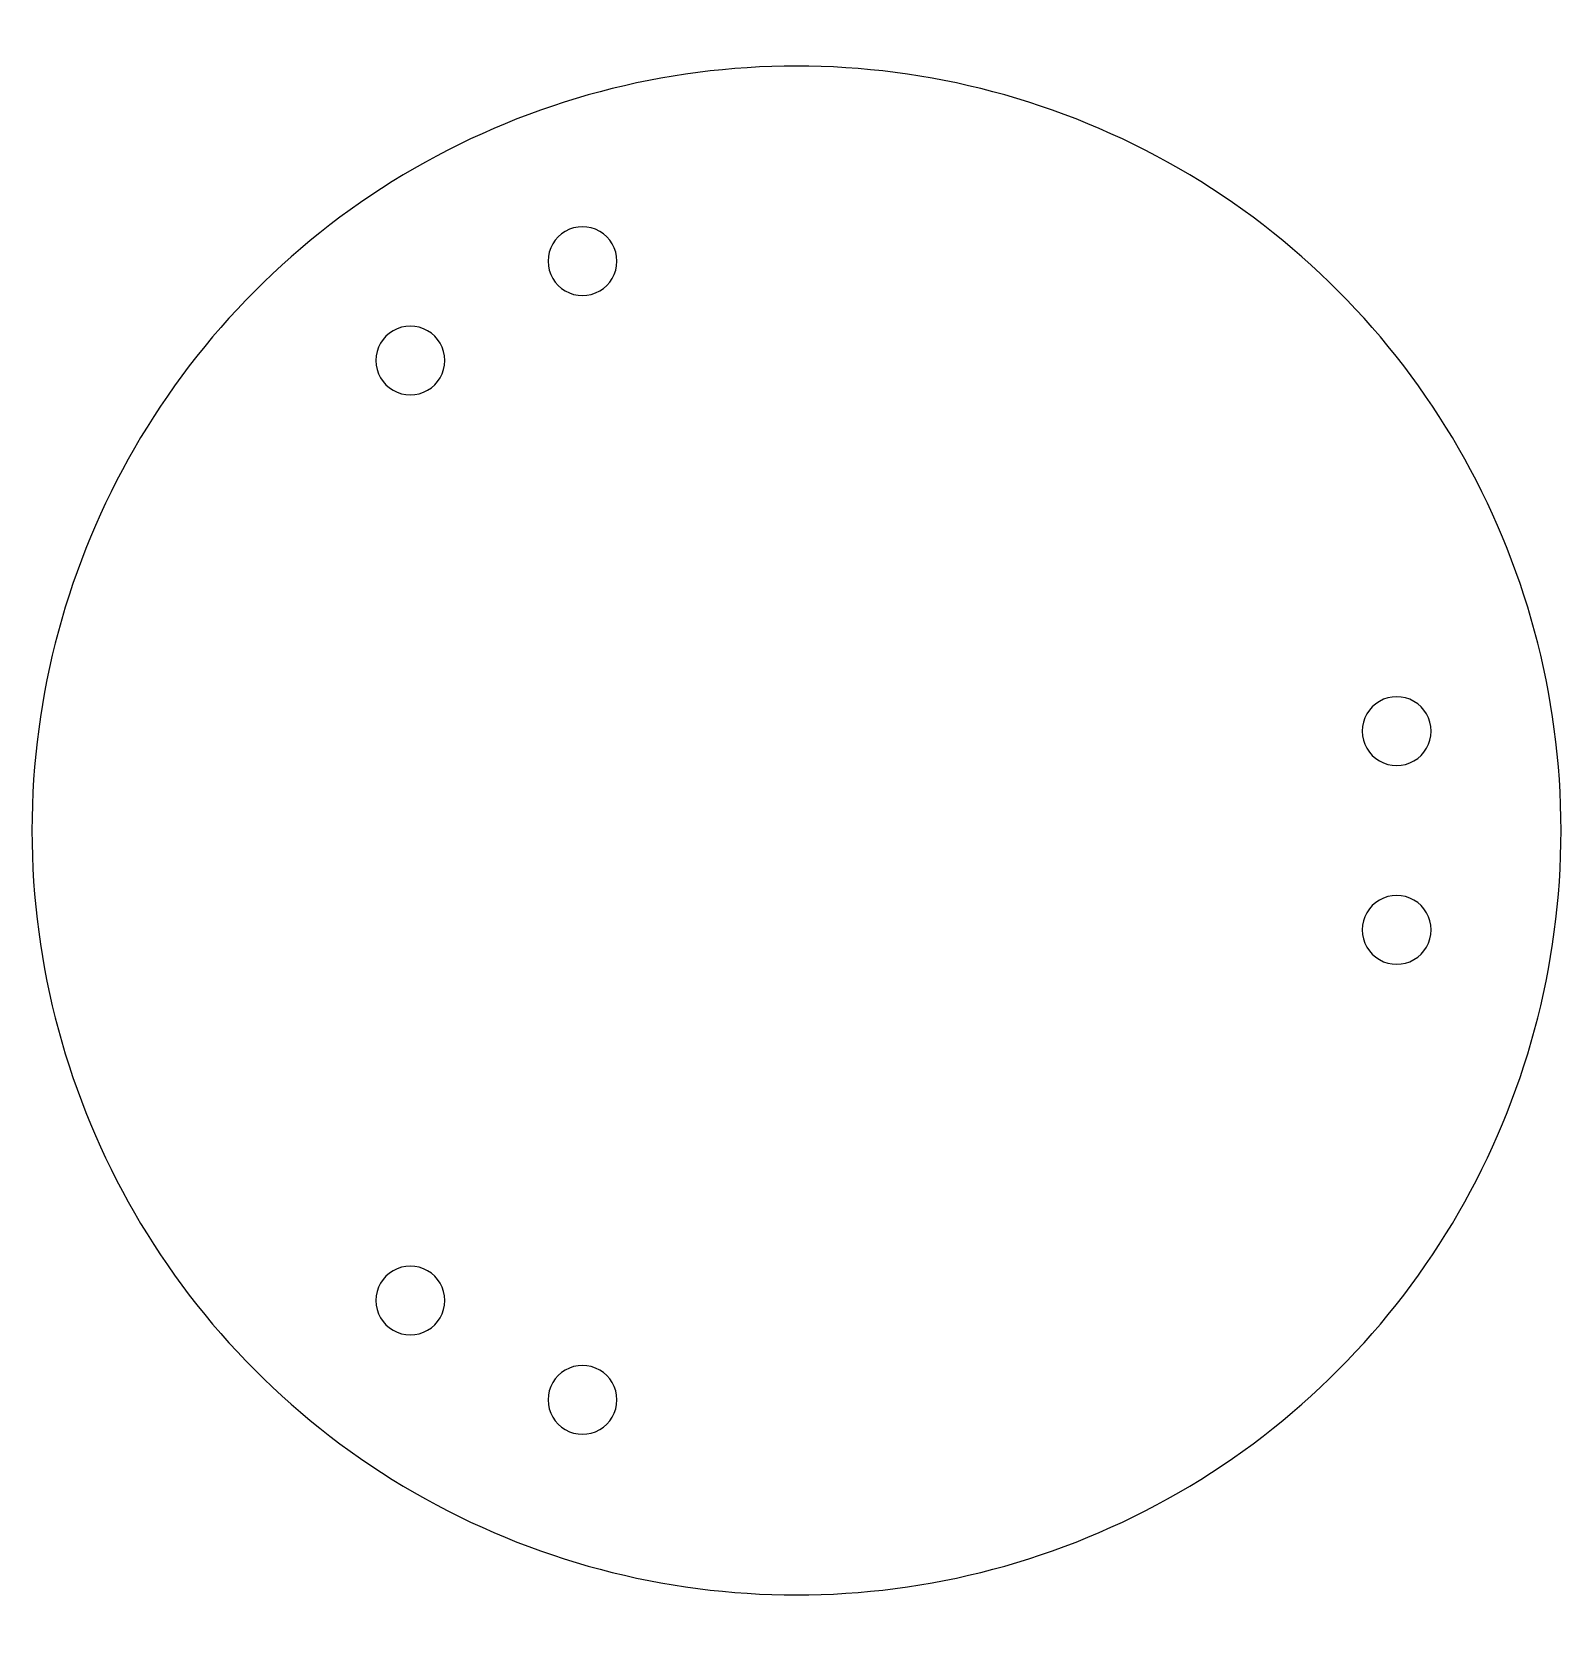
# Model space of a CAD drawing. Extents: x 14 to 580, y 25 to 617.
import ezdxf

# ---------------------------------------------------------------- set-up
doc = ezdxf.new("R2010")
doc.units = 0
doc.layers.get('0').update_dxf_attribs({"linetype": 'CONTINUOUS'})

msp = doc.modelspace()

# ---------------------------------------------------------------- linework, layer by layer
at = {"color": 7}
for p, q in [((230.409378, 532.132744), (230.409378, 532.132744)), ((166.582641, 495.282367), (166.582641, 495.282367)), ((532.275443, 357.850313), (532.275443, 357.850313)), ((580.464407, 320.999899), (580.464407, 320.999899)), ((532.275443, 284.149559), (532.275443, 284.149559)), ((166.582641, 146.717423), (166.582641, 146.717423)), ((230.409378, 109.867083), (230.409378, 109.867083))]:
    msp.add_line(p, q, dxfattribs=at)
for points in [[(438.732162, 566.487349), (351.027943, 617.123403), (242.97189, 617.123403), (155.267671, 566.487349)], [(155.267671, 566.487349), (67.563453, 515.851294), (13.535426, 422.272007), (13.535426, 320.999899)], [(580.464407, 320.999899), (580.464407, 422.272007), (526.43638, 515.851294), (438.732162, 566.487349)], [(224.031427, 543.17968), (220.084736, 545.458303), (215.222214, 545.458303), (211.275524, 543.17968)], [(211.275524, 543.17968), (207.328834, 540.901058), (204.897573, 536.68999), (204.897573, 532.132744)], [(230.409378, 532.132744), (230.409378, 536.68999), (227.978117, 540.901058), (224.031427, 543.17968)], [(204.897573, 532.132744), (204.897573, 527.575499), (207.328834, 523.364431), (211.275524, 521.085809)], [(224.031427, 521.085809), (227.978117, 523.364431), (230.409378, 527.575499), (230.409378, 532.132744)], [(211.275524, 521.085809), (215.222214, 518.807186), (220.084736, 518.807186), (224.031427, 521.085809)], [(147.448787, 506.329303), (143.502097, 504.050681), (141.070835, 499.839612), (141.070835, 495.282367)], [(160.204689, 506.329303), (156.257999, 508.607926), (151.395477, 508.607926), (147.448787, 506.329303)], [(166.582641, 495.282367), (166.582641, 499.839612), (164.151379, 504.050681), (160.204689, 506.329303)], [(141.070835, 495.282367), (141.070835, 490.725122), (143.502097, 486.514054), (147.448787, 484.235432)], [(160.204689, 484.235432), (164.151379, 486.514054), (166.582641, 490.725122), (166.582641, 495.282367)], [(147.448787, 484.235432), (151.395477, 481.956809), (156.257999, 481.956809), (160.204689, 484.235432)], [(513.141589, 368.897249), (509.194899, 366.618627), (506.763638, 362.407558), (506.763638, 357.850313)], [(525.897492, 368.897249), (521.950802, 371.175872), (517.088279, 371.175872), (513.141589, 368.897249)], [(532.275443, 357.850313), (532.275443, 362.407558), (529.844182, 366.618627), (525.897492, 368.897249)], [(506.763638, 357.850313), (506.763638, 353.293068), (509.194899, 349.082), (513.141589, 346.803378)], [(525.897492, 346.803378), (529.844182, 349.082), (532.275443, 353.293068), (532.275443, 357.850313)], [(513.141589, 346.803378), (517.088279, 344.524755), (521.950802, 344.524755), (525.897492, 346.803378)], [(13.535426, 320.999899), (13.535426, 219.72779), (67.563453, 126.148503), (155.267671, 75.512449)], [(438.732162, 75.512449), (526.43638, 126.148503), (580.464407, 219.72779), (580.464407, 320.999899)], [(525.897492, 295.196495), (521.950802, 297.475117), (517.088279, 297.475117), (513.141589, 295.196495)], [(513.141589, 295.196495), (509.194899, 292.917872), (506.763638, 288.706804), (506.763638, 284.149559)], [(532.275443, 284.149559), (532.275443, 288.706804), (529.844182, 292.917872), (525.897492, 295.196495)], [(506.763638, 284.149559), (506.763638, 279.592314), (509.194899, 275.381246), (513.141589, 273.102623)], [(525.897492, 273.102623), (529.844182, 275.381246), (532.275443, 279.592314), (532.275443, 284.149559)], [(513.141589, 273.102623), (517.088279, 270.824001), (521.950802, 270.824001), (525.897492, 273.102623)], [(160.204689, 157.764358), (156.257999, 160.042981), (151.395477, 160.042981), (147.448787, 157.764358)], [(147.448787, 157.764358), (143.502097, 155.485736), (141.070835, 151.274668), (141.070835, 146.717423)], [(166.582641, 146.717423), (166.582641, 151.274668), (164.151379, 155.485736), (160.204689, 157.764358)], [(141.070835, 146.717423), (141.070835, 142.160178), (143.502097, 137.949109), (147.448787, 135.670487)], [(160.204689, 135.670487), (164.151379, 137.949109), (166.582641, 142.160178), (166.582641, 146.717423)], [(147.448787, 135.670487), (151.395477, 133.391864), (156.257999, 133.391864), (160.204689, 135.670487)], [(211.275524, 120.914019), (207.328834, 118.635396), (204.897573, 114.424328), (204.897573, 109.867083)], [(224.031427, 120.914019), (220.084736, 123.192641), (215.222214, 123.192641), (211.275524, 120.914019)], [(230.409378, 109.867083), (230.409378, 114.424328), (227.978117, 118.635396), (224.031427, 120.914019)], [(204.897573, 109.867083), (204.897573, 105.309838), (207.328834, 101.09877), (211.275524, 98.820147)], [(224.031427, 98.820147), (227.978117, 101.09877), (230.409378, 105.309838), (230.409378, 109.867083)], [(211.275524, 98.820147), (215.222214, 96.541525), (220.084736, 96.541525), (224.031427, 98.820147)], [(155.267671, 75.512449), (242.97189, 24.876395), (351.027943, 24.876395), (438.732162, 75.512449)]]:
    msp.add_open_spline(points, degree=3, dxfattribs=at)

doc.saveas('drawing.dxf')
